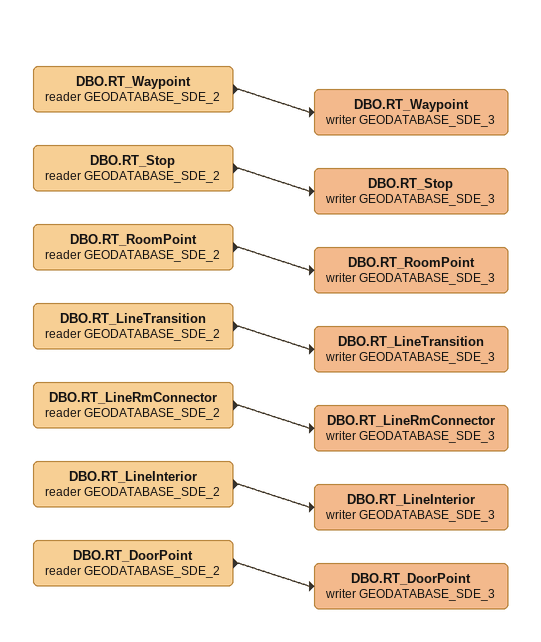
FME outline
DBO.RT_Waypoint (reader GEODATABASE_SDE_2)
    -> DBO.RT_Waypoint (writer GEODATABASE_SDE_3)
DBO.RT_Waypoint (writer GEODATABASE_SDE_3)
DBO.RT_Stop (reader GEODATABASE_SDE_2)
    -> DBO.RT_Stop (writer GEODATABASE_SDE_3)
DBO.RT_Stop (writer GEODATABASE_SDE_3)
DBO.RT_RoomPoint (reader GEODATABASE_SDE_2)
    -> DBO.RT_RoomPoint (writer GEODATABASE_SDE_3)
DBO.RT_RoomPoint (writer GEODATABASE_SDE_3)
DBO.RT_LineTransition (reader GEODATABASE_SDE_2)
    -> DBO.RT_LineTransition (writer GEODATABASE_SDE_3)
DBO.RT_LineTransition (writer GEODATABASE_SDE_3)
DBO.RT_LineRmConnector (reader GEODATABASE_SDE_2)
    -> DBO.RT_LineRmConnector (writer GEODATABASE_SDE_3)
DBO.RT_LineRmConnector (writer GEODATABASE_SDE_3)
DBO.RT_LineInterior (reader GEODATABASE_SDE_2)
    -> DBO.RT_LineInterior (writer GEODATABASE_SDE_3)
DBO.RT_LineInterior (writer GEODATABASE_SDE_3)
DBO.RT_DoorPoint (reader GEODATABASE_SDE_2)
    -> DBO.RT_DoorPoint (writer GEODATABASE_SDE_3)
DBO.RT_DoorPoint (writer GEODATABASE_SDE_3)
